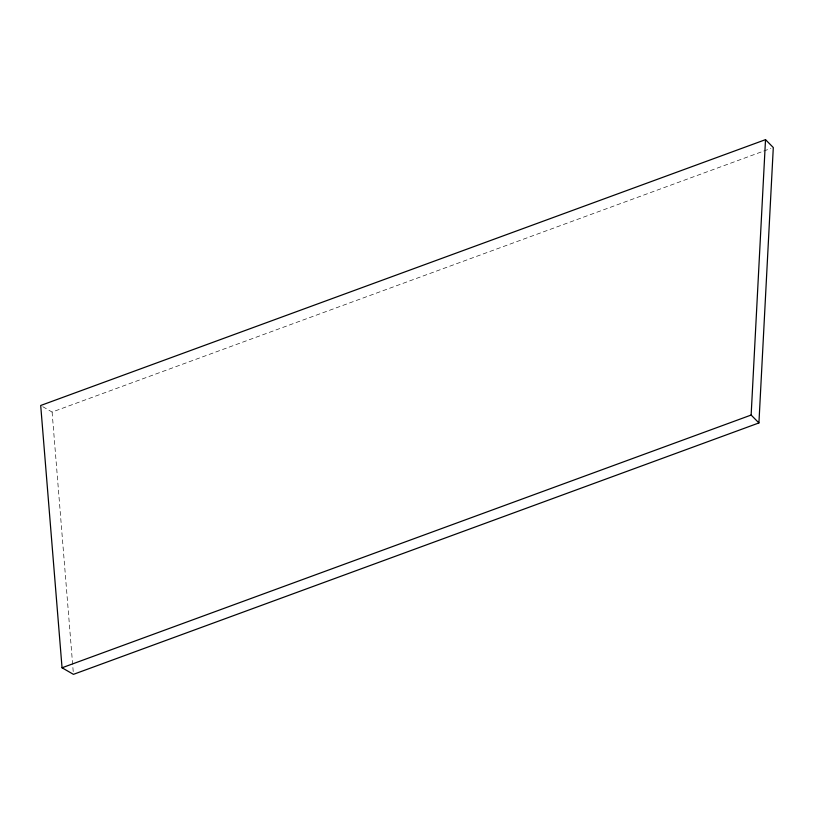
<?xml version="1.0" encoding="UTF-8"?>
<svg xmlns="http://www.w3.org/2000/svg" width="814" height="814" viewBox="0 0 814 814"><rect width="100%" height="100%" fill="white"/><g stroke="black" fill="none" stroke-linecap="round" stroke-linejoin="round"><path stroke-width="0.61" stroke-dasharray="4.07 3.05" d="M42.776 406.685L52.096 412.057L762.555 151.485M763.746 151.048L770.909 148.423M52.096 412.057L73.443 674.348"/><path stroke-width="1.22" d="M758.923 422.934L751.139 415.048L765.516 139.652L40.7 405.484L62.047 667.775L73.443 674.348L758.923 422.934L773.3 147.538L765.516 139.652M62.047 667.775L751.139 415.048"/></g></svg>
